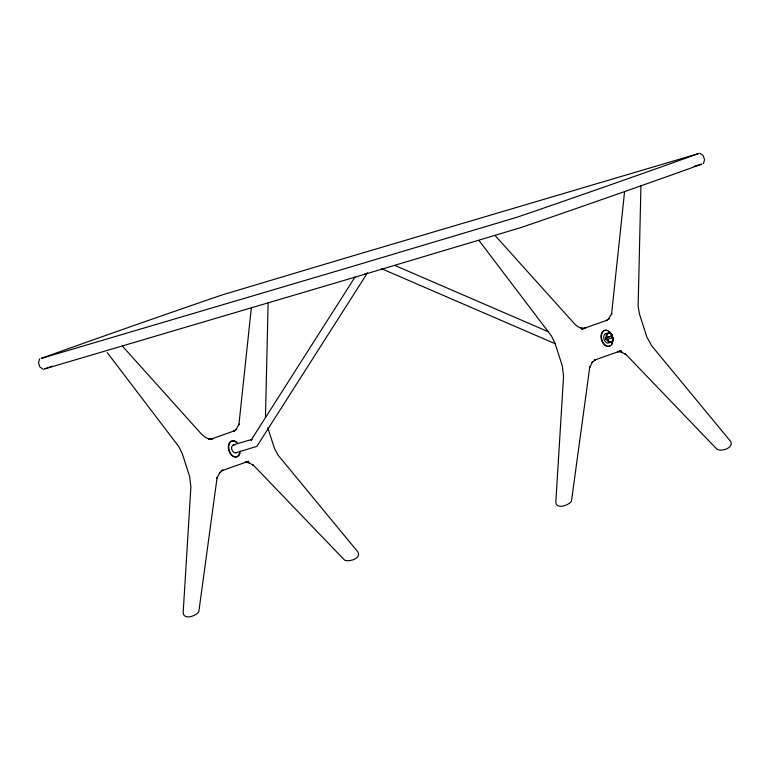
<?xml version="1.0" encoding="UTF-8"?>
<svg xmlns="http://www.w3.org/2000/svg" width="770" height="770" viewBox="0 0 770 770"><rect width="100%" height="100%" fill="white"/><g stroke="black" fill="none" stroke-linecap="round" stroke-linejoin="round"><path stroke-width="1.16" d="M268.133 302.543L265.458 416.791M640.948 185.945L638.128 306.181L639.475 314.064L646.829 336.981L651.815 345.942L730.384 441.143C734.696 447.861 721.413 451.778 717.13 449.42L627.473 356.029L625.192 353.969L625.808 354.46L621.063 351.9L622.006 352.14L617.367 351.707L621.255 350.648L594.661 360.033L595.614 359.552L591.986 362.429L592.64 361.708L589.531 367.675L589.772 366.963L571.484 501.058C569.165 505.245 556.142 509.961 555.834 501.905L563.553 376.414L562.35 366.116L554.997 343.208L551.522 336.067L479.171 240.721M251.309 308.192L238.902 424.751L239.143 424.02L235.755 429.901L236.428 429.169L233.589 431.267L234.532 430.786L210.085 439.449M624.586 191.634L611.572 314.141L611.803 313.419L608.425 319.3L609.099 318.559L606.25 320.657L607.203 320.185L581.639 329.233L585.566 328.068L580.859 328.136L581.822 328.386L578.145 326.855L575.209 324.594L494.975 235.399M39.597 358.936L38.5 362.766L39.847 366.972L43.351 369.379M703.434 163.596L704.531 159.765L703.183 155.559L699.68 153.153M355.086 276.959L251.001 440.305L252.031 439.343L233.262 444.916M698.457 153.605L344.719 258.277L222.761 294.746L206.196 300.387A1141.429 27.884 -17.8 0 0 51.946 354.537L41.176 358.435L353.748 266.025L516.891 217.275L533.456 211.625A1141.429 27.884 -17.8 0 0 687.706 157.475L698.477 153.586M52.245 366.154L44.544 368.945L357.116 276.536L520.27 227.785L536.834 222.135A1141.429 27.884 -17.8 0 0 691.085 167.995L701.855 164.097L694.184 166.32M605.432 338.078L612.381 335.681L605.432 338.078L605.942 339.657L607.491 339.175L608.194 340.388A4.418 2.965 73.5 0 0 613.045 338.685L612.901 337.279L612.102 337.491L611.592 335.913M605.942 339.657L612.987 337.712A4.966 3.34 73.5 0 1 611.072 342.284A4.966 3.34 73.5 0 1 606.904 339.849L606.721 339.426M210.932 439.256L212.895 438.669L208.189 438.746L209.151 438.996L205.484 437.456L201.432 434.049L122.314 346M235.793 452.798L256.872 446.359L367.454 272.888A4.139 2.406 32.5 0 1 364.826 273.802M245.649 462.125L248.585 461.259L222.001 470.634L219.315 473.03L219.97 472.308L216.87 478.276L217.102 477.573L198.814 611.669C196.485 615.836 183.558 620.63 183.173 612.506L190.883 487.025L189.69 476.726L182.336 453.819L178.852 446.677L107.223 352.583M244.706 462.318L249.336 462.751L248.392 462.51L253.138 465.061L252.531 464.579L254.803 466.639L344.459 560.031C348.752 562.379 362.025 558.471 357.723 551.753L278.057 455.137L274.495 448.496L267.806 427.841M395.145 265.573L548.413 331.793M555.391 343.815L381.728 268.788A4.139 2.3 -66.6 0 0 382.969 268.836M606.991 337.597L606.847 336.182A4.418 2.965 73.5 0 1 611.688 334.488L612.198 335.258A4.966 3.34 73.5 0 0 608.031 332.823A4.966 3.34 73.5 0 0 606.115 337.395L606.211 337.847M609.484 342.534A4.966 3.34 73.5 0 1 603.872 338.733A4.966 3.34 73.5 0 1 607.453 333.603M610.61 345.509A8.287 5.563 73.5 0 1 601.264 339.166A8.287 5.563 73.5 0 1 607.241 330.619M608.733 331.485A8.287 5.563 73.5 0 1 610.09 332.833M611.226 334.546A8.287 5.563 73.5 0 1 612.054 336.519M612.535 338.627A8.287 5.563 73.5 0 1 612.622 340.715M612.304 342.64A8.287 5.563 73.5 0 1 611.621 344.277M236.428 452.423A4.139 2.782 73.5 0 1 231.76 449.257A4.139 2.782 73.5 0 1 234.744 444.983M240.346 451.201A8.287 5.563 73.5 0 1 233.098 456.081A8.287 5.563 73.5 0 1 229.219 444.001A8.287 5.563 73.5 0 1 237.815 443.318M239.643 453.251A8.287 5.563 73.5 0 1 232.213 455.85A8.287 5.563 73.5 0 1 228.632 444.704A8.287 5.563 73.5 0 1 236.063 442.096M222.944 470.162L221.962 470.711L222.944 470.162M601.697 333.978A8.287 5.563 73.5 0 0 608.281 346.346A8.287 5.563 73.5 0 0 611.611 334.43A8.287 5.563 73.5 0 0 601.697 333.978"/></g></svg>
